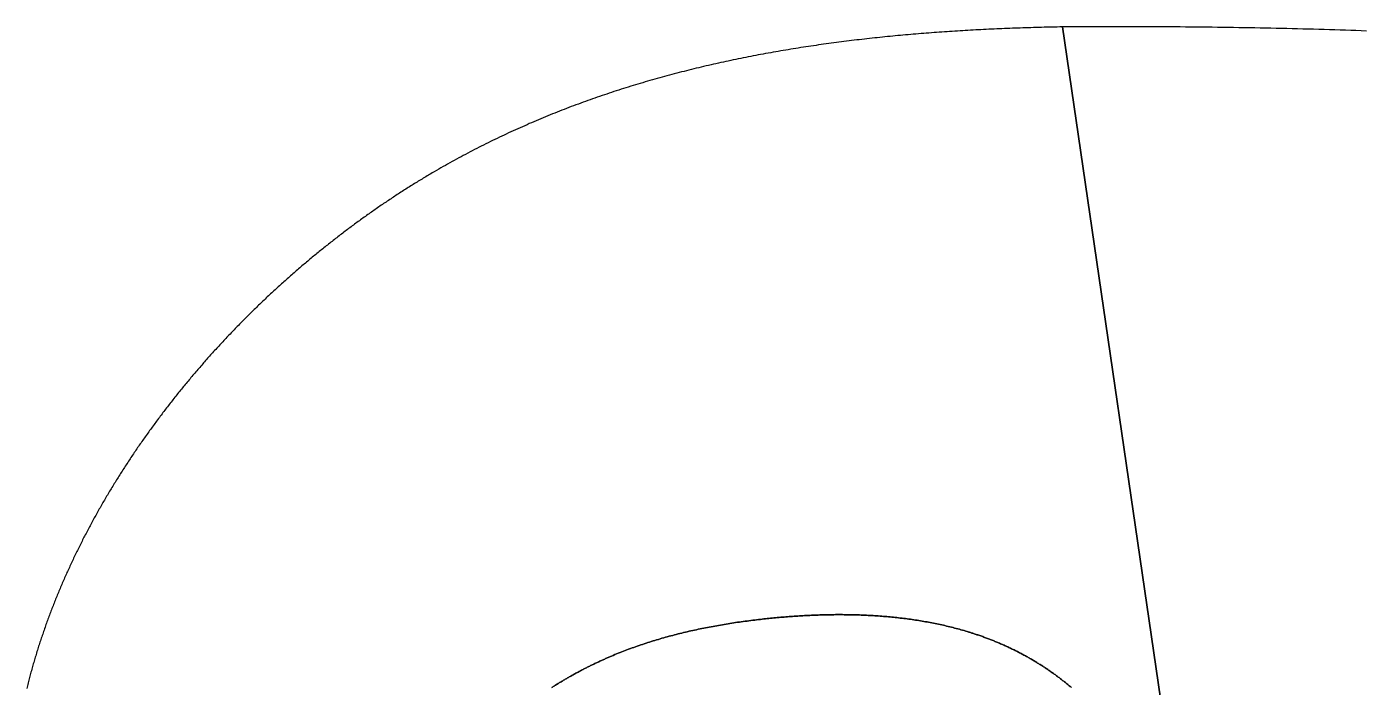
# Model space of a CAD drawing. Header units: millimetres. Extents: x 539514 to 908003, y -69769 to 203909.
# Drawn here: x 540127 to 588964, y 179757 to 203909 of the extents above; entities that cross this region are included whole.
import ezdxf

# ---------------------------------------------------------------- set-up
doc = ezdxf.new("R2010")
doc.units = ezdxf.units.MM
doc.layers.add('CLOSED_AREAS', color=7, linetype='Continuous')

msp = doc.modelspace()

# ---------------------------------------------------------------- linework, layer by layer
at = {"layer": 'CLOSED_AREAS'}
for points in [[(582057.085, 175918.733), (577976.303, 203901.238), (577879.596, 203899.442), (577782.923, 203897.553), (577686.282, 203895.573), (577589.675, 203893.499), (577493.101, 203891.332), (577396.56, 203889.071), (577300.054, 203886.715), (577203.581, 203884.263), (577107.143, 203881.715), (577010.739, 203879.07), (576914.371, 203876.327), (576818.037, 203873.485), (576721.738, 203870.545), (576625.476, 203867.505), (576529.248, 203864.364), (576433.057, 203861.122), (576336.902, 203857.779), (576240.784, 203854.332), (576144.702, 203850.783), (576048.657, 203847.13), (575952.649, 203843.372), (575856.679, 203839.509), (575760.746, 203835.54), (575664.851, 203831.465), (575568.995, 203827.282), (575473.176, 203822.991), (575377.397, 203818.592), (575281.656, 203814.083), (575185.954, 203809.464), (575090.291, 203804.735), (574994.668, 203799.894), (574899.085, 203794.94), (574803.542, 203789.875), (574708.039, 203784.695), (574612.576, 203779.402), (574517.154, 203773.993), (574421.774, 203768.47), (574326.434, 203762.83), (574231.136, 203757.073), (574135.879, 203751.198), (574040.665, 203745.205), (573945.492, 203739.094), (573850.362, 203732.862), (573755.274, 203726.511), (573660.23, 203720.038), (573565.228, 203713.444), (573470.27, 203706.727), (573375.355, 203699.887), (573280.484, 203692.924), (573185.657, 203685.836), (573090.875, 203678.623), (572996.137, 203671.284), (572901.443, 203663.818), (572806.795, 203656.226), (572712.192, 203648.506), (572617.634, 203640.657), (572523.122, 203632.679), (572428.656, 203624.571), (572334.236, 203616.332), (572239.862, 203607.962), (572145.535, 203599.46), (572051.255, 203590.826), (571957.022, 203582.058), (571862.837, 203573.156), (571768.699, 203564.12), (571674.609, 203554.948), (571580.566, 203545.64), (571486.573, 203536.195), (571392.627, 203526.613), (571298.731, 203516.892), (571204.883, 203507.033), (571111.085, 203497.035), (571017.336, 203486.896), (570923.637, 203476.616), (570829.987, 203466.195), (570736.388, 203455.631), (570642.84, 203444.925), (570549.342, 203434.075), (570455.895, 203423.081), (570362.499, 203411.941), (570269.154, 203400.657), (570175.861, 203389.225), (570082.62, 203377.647), (569989.431, 203365.921), (569896.294, 203354.046), (569803.21, 203342.023), (569710.179, 203329.85), (569617.2, 203317.526), (569524.275, 203305.051), (569431.404, 203292.424), (569338.586, 203279.645), (569245.822, 203266.712), (569153.112, 203253.626), (569060.457, 203240.385), (568967.856, 203226.989), (568875.31, 203213.437), (568782.82, 203199.728), (568690.385, 203185.862), (568598.005, 203171.838), (568505.681, 203157.655), (568413.414, 203143.313), (568321.202, 203128.811), (568229.048, 203114.148), (568136.95, 203099.324), (568044.909, 203084.337), (567952.926, 203069.188), (567860.999, 203053.876), (567769.131, 203038.399), (567677.321, 203022.757), (567585.569, 203006.95), (567493.875, 202990.977), (567402.24, 202974.836), (567310.664, 202958.528), (567219.147, 202942.052), (567127.69, 202925.407), (567036.292, 202908.592), (566944.954, 202891.607), (566853.677, 202874.451), (566762.459, 202857.123), (566671.302, 202839.623), (566580.206, 202821.95), (566489.172, 202804.103), (566398.198, 202786.081), (566307.286, 202767.885), (566216.436, 202749.512), (566125.647, 202730.963), (566034.921, 202712.237), (565944.258, 202693.333), (565853.657, 202674.251), (565763.119, 202654.989), (565672.644, 202635.548), (565582.233, 202615.925), (565491.885, 202596.122), (565401.602, 202576.136), (565311.382, 202555.968), (565221.227, 202535.617), (565131.136, 202515.081), (565041.111, 202494.361), (564951.15, 202473.456), (564861.255, 202452.364), (564771.425, 202431.085), (564681.661, 202409.619), (564591.963, 202387.965), (564502.332, 202366.122), (564412.766, 202344.09), (564323.268, 202321.867), (564233.837, 202299.454), (564144.472, 202276.849), (564055.176, 202254.052), (563965.947, 202231.061), (563876.785, 202207.878), (563787.692, 202184.5), (563698.668, 202160.926), (563609.712, 202137.158), (563520.825, 202113.192), (563432.007, 202089.03), (563343.258, 202064.67), (563254.579, 202040.112), (563165.97, 202015.354), (563077.431, 201990.397), (562988.962, 201965.24), (562900.564, 201939.881), (562812.236, 201914.32), (562723.98, 201888.557), (562635.794, 201862.59), (562547.68, 201836.42), (562459.638, 201810.045), (562371.668, 201783.465), (562283.77, 201756.679), (562195.944, 201729.686), (562108.192, 201702.486), (562020.511, 201675.078), (561932.905, 201647.461), (561845.371, 201619.635), (561757.911, 201591.599), (561670.525, 201563.352), (561583.213, 201534.893), (561495.975, 201506.223), (561408.812, 201477.339), (561321.724, 201448.242), (561234.71, 201418.931), (561147.772, 201389.406), (561060.91, 201359.664), (560974.123, 201329.707), (560887.412, 201299.532), (560800.777, 201269.14), (560714.219, 201238.53), (560627.737, 201207.7), (560541.333, 201176.651), (560455.005, 201145.382), (560368.755, 201113.891), (560282.583, 201082.179), (560196.488, 201050.245), (560110.471, 201018.087), (560024.533, 200985.706), (559938.674, 200953.1), (559852.893, 200920.269), (559767.191, 200887.213), (559681.568, 200853.929), (559596.026, 200820.419), (559510.562, 200786.681), (559425.179, 200752.714), (559339.876, 200718.518), (559254.654, 200684.092), (559169.512, 200649.435), (559084.451, 200614.547), (558999.471, 200579.427), (558914.573, 200544.074), (558829.756, 200508.489), (558745.021, 200472.669), (558660.369, 200436.614), (558575.798, 200400.324), (558491.311, 200363.797), (558406.906, 200327.034), (558322.584, 200290.034), (558238.345, 200252.795), (558154.19, 200215.318), (558070.119, 200177.601), (557986.132, 200139.644), (557902.229, 200101.446), (557818.411, 200063.006), (557734.677, 200024.324), (557651.028, 199985.399), (557567.465, 199946.231), (557483.986, 199906.818), (557400.594, 199867.16), (557317.287, 199827.257), (557234.067, 199787.107), (557150.933, 199746.71), (557067.885, 199706.065), (556984.925, 199665.172), (556902.051, 199624.03), (556819.265, 199582.638), (556736.567, 199540.996), (556653.956, 199499.102), (556571.433, 199456.957), (556488.999, 199414.559), (556406.653, 199371.907), (556324.395, 199329.002), (556242.227, 199285.842), (556160.148, 199242.427), (556078.158, 199198.757), (555996.259, 199154.829), (555914.449, 199110.644), (555832.729, 199066.201), (555751.099, 199021.499), (555669.561, 198976.538), (555588.113, 198931.317), (555506.756, 198885.835), (555425.49, 198840.092), (555344.317, 198794.086), (555263.234, 198747.818), (555182.244, 198701.286), (555101.347, 198654.49), (555020.542, 198607.43), (554939.829, 198560.103), (554893.794, 198532.966), (554847.79, 198505.743), (554801.816, 198478.434), (554755.874, 198451.038), (554709.962, 198423.555), (554664.082, 198395.987), (554618.233, 198368.333), (554572.415, 198340.594), (554526.63, 198312.769), (554480.876, 198284.859), (554435.155, 198256.863), (554389.466, 198228.782), (554343.81, 198200.617), (554298.187, 198172.367), (554252.597, 198144.033), (554207.039, 198115.614), (554161.516, 198087.11), (554116.025, 198058.523), (554070.569, 198029.852), (554025.146, 198001.097), (553979.758, 197972.259), (553934.404, 197943.337), (553889.085, 197914.332), (553843.8, 197885.244), (553798.55, 197856.073), (553753.335, 197826.819), (553708.156, 197797.483), (553663.012, 197768.064), (553617.904, 197738.563), (553572.832, 197708.98), (553527.795, 197679.315), (553482.795, 197649.568), (553437.832, 197619.739), (553392.905, 197589.829), (553348.015, 197559.837), (553303.162, 197529.765), (553258.346, 197499.611), (553213.567, 197469.377), (553168.827, 197439.061), (553124.124, 197408.666), (553079.459, 197378.19), (553034.832, 197347.634), (552990.243, 197316.997), (552945.693, 197286.281), (552901.182, 197255.485), (552856.71, 197224.61), (552812.277, 197193.655), (552767.883, 197162.621), (552723.529, 197131.508), (552679.215, 197100.316), (552634.94, 197069.045), (552590.706, 197037.695), (552546.512, 197006.267), (552502.358, 196974.761), (552458.245, 196943.177), (552414.173, 196911.515), (552370.142, 196879.775), (552326.152, 196847.957), (552282.204, 196816.062), (552238.297, 196784.089), (552194.432, 196752.039), (552150.609, 196719.913), (552106.829, 196687.709), (552063.09, 196655.429), (552019.395, 196623.072), (551975.742, 196590.639), (551932.132, 196558.13), (551888.565, 196525.545), (551845.042, 196492.884), (551801.562, 196460.147), (551758.126, 196427.334), (551714.734, 196394.446), (551671.386, 196361.483), (551628.083, 196328.445), (551584.824, 196295.332), (551541.609, 196262.144), (551498.44, 196228.882), (551455.315, 196195.545), (551412.236, 196162.133), (551369.203, 196128.648), (551326.215, 196095.089), (551283.273, 196061.456), (551240.377, 196027.749), (551197.527, 195993.969), (551154.724, 195960.115), (551111.967, 195926.189), (551069.257, 195892.189), (551026.594, 195858.117), (550983.979, 195823.971), (550941.41, 195789.754), (550898.89, 195755.464), (550856.417, 195721.101), (550813.992, 195686.667), (550771.615, 195652.161), (550729.287, 195617.583), (550687.007, 195582.934), (550644.776, 195548.213), (550602.594, 195513.421), (550560.461, 195478.557), (550518.377, 195443.623), (550476.343, 195408.618), (550434.359, 195373.543), (550392.424, 195338.397), (550350.539, 195303.181), (550308.705, 195267.895), (550266.922, 195232.539), (550225.188, 195197.113), (550183.506, 195161.617), (550141.875, 195126.052), (550100.295, 195090.417), (550058.767, 195054.714), (550017.29, 195018.941), (549975.865, 194983.1), (549934.492, 194947.189), (549893.171, 194911.211), (549851.902, 194875.164), (549810.687, 194839.049), (549769.524, 194802.865), (549728.413, 194766.614), (549687.356, 194730.296), (549646.353, 194693.909), (549605.403, 194657.455), (549564.507, 194620.934), (549523.664, 194584.346), (549482.876, 194547.691), (549442.142, 194510.97), (549401.462, 194474.181), (549360.838, 194437.326), (549320.268, 194400.405), (549279.753, 194363.418), (549239.294, 194326.365), (549198.89, 194289.246), (549158.541, 194252.062), (549118.249, 194214.812), (549078.012, 194177.496), (549037.832, 194140.116), (548997.708, 194102.67), (548957.641, 194065.16), (548917.63, 194027.585), (548877.677, 193989.945), (548837.781, 193952.241), (548797.942, 193914.473), (548758.161, 193876.641), (548718.437, 193838.745), (548678.772, 193800.786), (548639.164, 193762.762), (548599.615, 193724.676), (548560.125, 193686.526), (548520.693, 193648.313), (548481.32, 193610.037), (548442.007, 193571.699), (548402.752, 193533.297), (548363.557, 193494.834), (548324.422, 193456.308), (548285.347, 193417.72), (548246.331, 193379.07), (548207.376, 193340.358), (548168.482, 193301.585), (548129.648, 193262.75), (548090.875, 193223.854), (548052.163, 193184.896), (548013.512, 193145.878), (547974.923, 193106.799), (547936.395, 193067.659), (547897.929, 193028.459), (547859.525, 192989.198), (547821.183, 192949.877), (547782.904, 192910.496), (547744.687, 192871.055), (547706.533, 192831.555), (547668.442, 192791.995), (547630.414, 192752.375), (547592.449, 192712.697), (547554.548, 192672.959), (547516.711, 192633.162), (547478.937, 192593.307), (547441.228, 192553.393), (547403.583, 192513.42), (547366.002, 192473.39), (547328.486, 192433.301), (547291.035, 192393.154), (547253.649, 192352.949), (547216.329, 192312.687), (547179.073, 192272.368), (547141.884, 192231.991), (547104.76, 192191.556), (547067.702, 192151.065), (547030.711, 192110.517), (546993.786, 192069.913), (546956.927, 192029.252), (546920.136, 191988.534), (546883.411, 191947.761), (546846.753, 191906.931), (546810.163, 191866.045), (546773.641, 191825.104), (546737.186, 191784.107), (546700.799, 191743.055), (546664.48, 191701.948), (546628.23, 191660.785), (546592.048, 191619.568), (546555.935, 191578.296), (546519.89, 191536.969), (546483.915, 191495.588), (546448.009, 191454.152), (546412.173, 191412.663), (546376.406, 191371.119), (546340.709, 191329.522), (546305.082, 191287.871), (546269.526, 191246.166), (546234.04, 191204.409), (546198.624, 191162.598), (546163.28, 191120.734), (546128.006, 191078.817), (546092.803, 191036.848), (546057.672, 190994.826), (546022.613, 190952.752), (545987.625, 190910.626), (545952.71, 190868.447), (545917.866, 190826.217), (545883.095, 190783.935), (545848.397, 190741.601), (545813.771, 190699.217), (545779.218, 190656.78), (545744.738, 190614.293), (545710.332, 190571.755), (545675.999, 190529.166), (545641.74, 190486.527), (545607.554, 190443.837), (545573.443, 190401.097), (545539.406, 190358.306), (545505.444, 190315.466), (545471.556, 190272.576), (545437.743, 190229.637), (545404.005, 190186.648), (545370.343, 190143.609), (545336.756, 190100.522), (545303.244, 190057.385), (545269.808, 190014.2), (545236.449, 189970.966), (545203.165, 189927.683), (545169.958, 189884.353), (545136.827, 189840.973), (545103.774, 189797.546), (545070.797, 189754.071), (545037.897, 189710.549), (545005.075, 189666.979), (544972.33, 189623.361), (544939.663, 189579.696), (544907.074, 189535.984), (544874.563, 189492.226), (544842.131, 189448.42), (544809.777, 189404.568), (544777.501, 189360.67), (544745.305, 189316.725), (544713.187, 189272.734), (544681.149, 189228.697), (544649.191, 189184.614), (544617.312, 189140.486), (544585.512, 189096.313), (544553.793, 189052.094), (544522.155, 189007.829), (544490.596, 188963.52), (544459.118, 188919.166), (544427.721, 188874.768), (544396.405, 188830.325), (544365.17, 188785.837), (544334.017, 188741.305), (544302.945, 188696.73), (544271.955, 188652.11), (544241.047, 188607.447), (544210.221, 188562.74), (544179.478, 188517.99), (544148.817, 188473.197), (544118.238, 188428.36), (544087.743, 188383.481), (544057.331, 188338.559), (544027.002, 188293.594), (543996.756, 188248.587), (543966.594, 188203.538), (543936.517, 188158.446), (543906.523, 188113.313), (543876.613, 188068.138), (543846.788, 188022.921), (543817.048, 187977.662), (543787.392, 187932.363), (543757.822, 187887.022), (543728.336, 187841.64), (543698.937, 187796.218), (543669.622, 187750.755), (543640.394, 187705.251), (543611.251, 187659.707), (543582.195, 187614.123), (543553.225, 187568.499), (543524.342, 187522.835), (543495.545, 187477.131), (543466.836, 187431.387), (543438.213, 187385.605), (543409.678, 187339.783), (543381.231, 187293.922), (543352.871, 187248.022), (543324.599, 187202.083), (543296.415, 187156.106), (543268.32, 187110.09), (543240.313, 187064.037), (543212.394, 187017.945), (543184.565, 186971.815), (543156.824, 186925.647), (543129.173, 186879.442), (543101.612, 186833.199), (543074.14, 186786.919), (543046.758, 186740.601), (543019.465, 186694.247), (542992.263, 186647.856), (542965.152, 186601.429), (542938.131, 186554.964), (542911.201, 186508.464), (542884.362, 186461.927), (542857.614, 186415.354), (542830.957, 186368.746), (542804.392, 186322.101), (542777.919, 186275.422), (542751.538, 186228.706), (542725.249, 186181.956), (542699.052, 186135.171), (542672.948, 186088.35), (542646.936, 186041.495), (542621.018, 185994.605), (542595.192, 185947.681), (542569.46, 185900.723), (542543.821, 185853.73), (542518.276, 185806.704), (542492.825, 185759.644), (542467.468, 185712.55), (542442.205, 185665.423), (542417.036, 185618.262), (542391.962, 185571.069), (542366.984, 185523.842), (542342.1, 185476.582), (542317.311, 185429.29), (542292.618, 185381.966), (542268.02, 185334.609), (542243.518, 185287.219), (542219.112, 185239.798), (542194.802, 185192.345), (542170.589, 185144.86), (542146.472, 185097.344), (542122.452, 185049.797), (542098.529, 185002.218), (542074.703, 184954.608), (542050.974, 184906.967), (542027.343, 184859.295), (542003.809, 184811.593), (541980.374, 184763.861), (541957.036, 184716.098), (541933.797, 184668.305), (541910.656, 184620.482), (541887.614, 184572.63), (541864.671, 184524.747), (541841.827, 184476.836), (541819.082, 184428.895), (541796.437, 184380.925), (541773.891, 184332.926), (541751.445, 184284.898), (541729.099, 184236.841), (541706.854, 184188.756), (541684.708, 184140.643), (541662.664, 184092.501), (541640.72, 184044.332), (541618.877, 183996.134), (541597.135, 183947.909), (541575.494, 183899.656), (541553.955, 183851.376), (541532.518, 183803.069), (541511.183, 183754.735), (541489.95, 183706.374), (541468.819, 183657.986), (541447.791, 183609.571), (541426.865, 183561.13), (541406.043, 183512.663), (541385.323, 183464.17), (541364.707, 183415.651), (541344.194, 183367.106), (541323.785, 183318.535), (541303.48, 183269.939), (541283.279, 183221.318), (541263.182, 183172.671), (541243.189, 183124), (541223.301, 183075.304), (541203.518, 183026.583), (541183.84, 182977.838), (541164.267, 182929.068), (541144.799, 182880.274), (541125.437, 182831.456), (541106.181, 182782.614), (541087.031, 182733.749), (541067.987, 182684.86), (541049.049, 182635.947), (541030.218, 182587.012), (541011.494, 182538.053), (540992.876, 182489.072), (540974.366, 182440.067), (540955.963, 182391.041), (540937.668, 182341.991), (540919.48, 182292.92), (540901.4, 182243.826), (540883.428, 182194.711), (540865.564, 182145.574), (540847.809, 182096.415), (540830.163, 182047.234), (540812.625, 181998.033), (540795.197, 181948.81), (540777.877, 181899.566), (540760.667, 181850.302), (540743.567, 181801.017), (540726.577, 181751.711), (540709.696, 181702.385), (540692.926, 181653.039), (540676.266, 181603.673), (540659.717, 181554.286), (540643.278, 181504.881), (540626.951, 181455.455), (540610.734, 181406.011), (540594.629, 181356.547), (540578.635, 181307.064), (540562.754, 181257.562), (540546.984, 181208.042), (540531.326, 181158.503), (540515.78, 181108.945), (540500.347, 181059.369), (540485.027, 181009.776), (540469.82, 180960.164), (540454.725, 180910.534), (540439.744, 180860.887), (540424.877, 180811.223), (540410.123, 180761.541), (540395.483, 180711.842), (540380.957, 180662.126), (540366.545, 180612.393), (540352.247, 180562.644), (540338.064, 180512.878), (540323.996, 180463.095), (540310.043, 180413.297), (540296.206, 180363.483), (540282.483, 180313.652), (540268.876, 180263.806), (540255.385, 180213.945), (540242.01, 180164.068), (540228.751, 180114.176), (540215.608, 180064.269), (540202.582, 180014.347), (540189.673, 179964.41), (540176.88, 179914.459), (540164.205, 179864.493), (540151.647, 179814.513), (540139.206, 179764.519), (540126.883, 179714.511)], [(589086.119, 203751.429), (588892.272, 203758.312), (588698.375, 203765.033), (588504.429, 203771.592), (588310.434, 203777.989), (588116.391, 203784.225), (587922.3, 203790.301), (587728.162, 203796.217), (587533.979, 203801.974), (587339.75, 203807.572), (587145.476, 203813.012), (586951.158, 203818.295), (586756.796, 203823.421), (586562.392, 203828.391), (586367.946, 203833.205), (586173.458, 203837.864), (585978.929, 203842.368), (585784.36, 203846.719), (585589.752, 203850.916), (585395.105, 203854.96), (585200.42, 203858.852), (585005.697, 203862.593), (584810.937, 203866.183), (584616.141, 203869.622), (584421.31, 203872.911), (584226.444, 203876.051), (584031.544, 203879.043), (583836.61, 203881.886), (583641.643, 203884.582), (583446.644, 203887.131), (583251.614, 203889.534), (583056.553, 203891.791), (582861.461, 203893.903), (582666.34, 203895.87), (582471.19, 203897.693), (582276.012, 203899.373), (582080.807, 203900.91), (581885.574, 203902.305), (581690.316, 203903.558), (581495.031, 203904.67), (581299.722, 203905.642), (581104.389, 203906.474), (580909.032, 203907.166), (580713.652, 203907.72), (580518.25, 203908.136), (580322.826, 203908.414), (580127.382, 203908.556), (579931.917, 203908.56), (579736.433, 203908.43), (579540.93, 203908.164), (579345.408, 203907.763), (579149.869, 203907.228), (578954.313, 203906.56), (578758.741, 203905.759), (578563.153, 203904.826), (578367.55, 203903.761), (578171.933, 203902.565), (577976.303, 203901.238), (582057.085, 175918.733)], [(559308.208, 179743.118), (559337.131, 179761.75), (559366.082, 179780.3), (559395.063, 179798.768), (559424.072, 179817.154), (559453.11, 179835.458), (559482.177, 179853.681), (559511.273, 179871.822), (559540.398, 179889.882), (559569.552, 179907.861), (559598.735, 179925.759), (559627.946, 179943.576), (559657.187, 179961.313), (559686.456, 179978.97), (559715.753, 179996.546), (559745.08, 180014.042), (559774.436, 180031.459), (559803.82, 180048.796), (559833.232, 180066.053), (559862.674, 180083.231), (559892.144, 180100.33), (559921.643, 180117.35), (559951.171, 180134.291), (559980.727, 180151.154), (560010.312, 180167.938), (560039.925, 180184.644), (560069.567, 180201.272), (560099.238, 180217.822), (560128.937, 180234.294), (560158.665, 180250.689), (560188.421, 180267.006), (560218.205, 180283.246), (560248.019, 180299.409), (560277.86, 180315.495), (560307.731, 180331.505), (560337.629, 180347.438), (560367.556, 180363.294), (560397.512, 180379.075), (560427.495, 180394.779), (560457.508, 180410.408), (560487.548, 180425.961), (560517.617, 180441.439), (560547.714, 180456.841), (560577.84, 180472.168), (560607.994, 180487.42), (560638.176, 180502.598), (560668.387, 180517.701), (560698.625, 180532.729), (560728.892, 180547.684), (560759.187, 180562.564), (560789.511, 180577.37), (560819.862, 180592.103), (560850.242, 180606.762), (560880.65, 180621.347), (560911.086, 180635.86), (560941.55, 180650.299), (560972.042, 180664.666), (561002.563, 180678.96), (561033.111, 180693.182), (561063.688, 180707.331), (561094.292, 180721.408), (561124.925, 180735.413), (561155.585, 180749.346), (561186.274, 180763.208), (561216.99, 180776.998), (561247.735, 180790.717), (561278.507, 180804.364), (561309.308, 180817.941), (561340.136, 180831.448), (561370.992, 180844.883), (561401.876, 180858.248), (561432.788, 180871.543), (561463.728, 180884.768), (561494.696, 180897.923), (561556.715, 180924.024), (561618.844, 180949.848), (561681.085, 180975.396), (561743.437, 181000.669), (561805.9, 181025.669), (561868.473, 181050.397), (561931.157, 181074.854), (561993.951, 181099.043), (562056.855, 181122.964), (562119.87, 181146.619), (562182.994, 181170.009), (562246.228, 181193.135), (562309.572, 181216), (562373.026, 181238.603), (562436.589, 181260.948), (562500.262, 181283.035), (562564.043, 181304.865), (562627.934, 181326.44), (562691.934, 181347.762), (562756.043, 181368.831), (562820.26, 181389.649), (562884.586, 181410.218), (562949.02, 181430.539), (563013.563, 181450.613), (563078.214, 181470.442), (563142.973, 181490.027), (563207.84, 181509.37), (563272.815, 181528.471), (563337.897, 181547.333), (563403.087, 181565.957), (563468.384, 181584.343), (563533.789, 181602.494), (563599.301, 181620.411), (563664.92, 181638.095), (563730.645, 181655.548), (563796.478, 181672.771), (563862.417, 181689.766), (563928.463, 181706.533), (563994.615, 181723.075), (564060.874, 181739.392), (564127.238, 181755.487), (564193.709, 181771.359), (564260.285, 181787.012), (564326.967, 181802.446), (564393.755, 181817.663), (564460.649, 181832.663), (564527.647, 181847.449), (564594.751, 181862.022), (564661.96, 181876.384), (564729.274, 181890.534), (564796.693, 181904.476), (564864.217, 181918.21), (564931.845, 181931.739), (564999.578, 181945.062), (565067.415, 181958.182), (565135.356, 181971.1), (565203.402, 181983.817), (565271.551, 181996.335), (565339.804, 182008.656), (565408.161, 182020.78), (565476.621, 182032.709), (565545.185, 182044.444), (565613.852, 182055.987), (565682.623, 182067.34), (565751.496, 182078.503), (565820.473, 182089.477), (565889.552, 182100.266), (565958.734, 182110.869), (566028.018, 182121.288), (566097.405, 182131.525), (566166.894, 182141.581), (566236.485, 182151.457), (566306.178, 182161.155), (566375.973, 182170.676), (566445.87, 182180.021), (566515.869, 182189.193), (566585.969, 182198.192), (566656.171, 182207.02), (566726.473, 182215.677), (566796.877, 182224.167), (566867.382, 182232.489), (566937.988, 182240.646), (566999.199, 182247.574), (567060.484, 182254.379), (567121.841, 182261.058), (567183.268, 182267.61), (567244.764, 182274.034), (567306.326, 182280.329), (567367.954, 182286.494), (567429.645, 182292.527), (567491.397, 182298.427), (567553.21, 182304.193), (567615.081, 182309.824), (567677.008, 182315.318), (567738.989, 182320.675), (567801.024, 182325.893), (567863.11, 182330.971), (567925.245, 182335.908), (567987.428, 182340.702), (568049.657, 182345.352), (568111.93, 182349.858), (568174.246, 182354.217), (568236.602, 182358.429), (568298.998, 182362.493), (568361.431, 182366.406), (568423.899, 182370.169), (568486.401, 182373.78), (568548.935, 182377.237), (568611.5, 182380.54), (568674.093, 182383.687), (568736.713, 182386.677), (568799.358, 182389.508), (568862.026, 182392.181), (568924.716, 182394.692), (568987.426, 182397.042), (569050.154, 182399.229), (569112.899, 182401.252), (569175.658, 182403.109), (569238.43, 182404.799), (569301.214, 182406.321), (569364.006, 182407.675), (569426.807, 182408.858), (569489.614, 182409.87), (569552.425, 182410.708), (569615.238, 182411.373), (569678.052, 182411.863), (569740.865, 182412.177), (569803.676, 182412.312), (569866.482, 182412.27), (569929.282, 182412.047), (569992.074, 182411.643), (570054.856, 182411.056), (570117.627, 182410.286), (570180.385, 182409.331), (570243.128, 182408.19), (570305.854, 182406.862), (570368.562, 182405.346), (570431.25, 182403.64), (570493.916, 182401.742), (570556.559, 182399.653), (570619.176, 182397.371), (570681.766, 182394.894), (570744.328, 182392.221), (570806.859, 182389.352), (570869.357, 182386.284), (570931.822, 182383.017), (570994.251, 182379.55), (571056.643, 182375.88), (571118.995, 182372.008), (571181.307, 182367.932), (571243.575, 182363.65), (571305.8, 182359.162), (571367.978, 182354.466), (571430.108, 182349.561), (571492.189, 182344.445), (571554.218, 182339.119), (571616.195, 182333.579), (571678.116, 182327.826), (571739.981, 182321.858), (571801.787, 182315.673), (571863.534, 182309.271), (571925.219, 182302.651), (571986.84, 182295.81), (572048.396, 182288.748), (572109.884, 182281.464), (572171.305, 182273.957), (572232.654, 182266.225), (572293.932, 182258.267), (572355.135, 182250.081), (572416.263, 182241.668), (572477.313, 182233.025), (572538.284, 182224.151), (572599.175, 182215.045), (572659.982, 182205.706), (572720.706, 182196.132), (572781.343, 182186.323), (572841.892, 182176.277), (572902.352, 182165.993), (572962.72, 182155.47), (573022.995, 182144.707), (573083.176, 182133.701), (573143.259, 182122.453), (573203.245, 182110.961), (573263.13, 182099.224), (573322.914, 182087.24), (573382.595, 182075.008), (573442.17, 182062.527), (573501.638, 182049.797), (573560.997, 182036.815), (573620.246, 182023.58), (573679.382, 182010.092), (573738.405, 181996.349), (573797.312, 181982.349), (573856.102, 181968.092), (573914.772, 181953.577), (573973.322, 181938.802), (574031.749, 181923.766), (574090.052, 181908.467), (574148.228, 181892.906), (574206.277, 181877.079), (574264.196, 181860.987), (574321.984, 181844.628), (574379.638, 181828), (574437.158, 181811.103), (574494.542, 181793.935), (574523.182, 181785.25), (574551.787, 181776.496), (574580.357, 181767.674), (574608.892, 181758.783), (574637.392, 181749.824), (574665.856, 181740.796), (574694.284, 181731.699), (574722.676, 181722.533), (574751.031, 181713.299), (574779.35, 181703.994), (574814.537, 181692.32), (574849.667, 181680.538), (574884.739, 181668.648), (574919.754, 181656.651), (574954.712, 181644.545), (574989.612, 181632.333), (575024.454, 181620.012), (575059.239, 181607.583), (575093.965, 181595.047), (575128.633, 181582.403), (575163.243, 181569.651), (575197.794, 181556.791), (575232.287, 181543.823), (575266.721, 181530.747), (575301.096, 181517.563), (575335.412, 181504.271), (575369.668, 181490.871), (575403.866, 181477.362), (575438.003, 181463.746), (575472.082, 181450.021), (575506.1, 181436.188), (575540.058, 181422.247), (575573.956, 181408.198), (575607.795, 181394.04), (575641.572, 181379.774), (575675.289, 181365.399), (575708.946, 181350.916), (575742.541, 181336.325), (575776.076, 181321.625), (575809.549, 181306.817), (575842.962, 181291.9), (575876.312, 181276.874), (575909.602, 181261.74), (575942.829, 181246.497), (575975.995, 181231.146), (576009.099, 181215.685), (576042.14, 181200.117), (576075.119, 181184.439), (576108.036, 181168.652), (576140.891, 181152.757), (576173.682, 181136.753), (576206.411, 181120.64), (576239.076, 181104.417), (576271.679, 181088.086), (576304.218, 181071.646), (576336.694, 181055.097), (576369.106, 181038.439), (576401.454, 181021.672), (576433.739, 181004.795), (576465.959, 180987.81), (576498.115, 180970.715), (576530.207, 180953.511), (576562.235, 180936.198), (576594.197, 180918.775), (576626.096, 180901.243), (576657.929, 180883.602), (576689.697, 180865.852), (576721.4, 180847.992), (576753.037, 180830.022), (576784.609, 180811.943), (576816.115, 180793.755), (576847.556, 180775.457), (576878.93, 180757.049), (576910.239, 180738.532), (576941.481, 180719.905), (576972.657, 180701.168), (577003.767, 180682.322), (577034.809, 180663.366), (577065.785, 180644.3), (577096.694, 180625.125), (577127.536, 180605.839), (577158.31, 180586.444), (577189.018, 180566.939), (577219.657, 180547.323), (577250.229, 180527.598), (577280.733, 180507.763), (577311.169, 180487.818), (577341.537, 180467.763), (577371.837, 180447.597), (577402.068, 180427.322), (577432.231, 180406.936), (577462.325, 180386.44), (577492.35, 180365.834), (577522.306, 180345.118), (577552.193, 180324.291), (577582.011, 180303.354), (577611.759, 180282.307), (577641.438, 180261.149), (577671.047, 180239.881), (577700.586, 180218.502), (577730.055, 180197.013), (577759.454, 180175.414), (577788.782, 180153.704), (577818.04, 180131.883), (577847.228, 180109.951), (577876.344, 180087.909), (577905.39, 180065.757), (577934.365, 180043.493), (577963.268, 180021.119), (577992.1, 179998.634), (578020.861, 179976.039), (578049.55, 179953.332), (578078.167, 179930.515), (578106.713, 179907.586), (578135.186, 179884.547), (578163.587, 179861.397), (578191.916, 179838.135), (578220.172, 179814.763), (578248.355, 179791.28), (578276.466, 179767.685), (578304.504, 179743.98)], [(578304.504, 179743.98), (578276.466, 179767.685), (578248.355, 179791.28), (578220.172, 179814.763), (578191.916, 179838.135), (578163.587, 179861.397), (578135.186, 179884.547), (578106.713, 179907.586), (578078.167, 179930.515), (578049.55, 179953.332), (578020.861, 179976.039), (577992.1, 179998.634), (577963.268, 180021.119), (577934.365, 180043.493), (577905.39, 180065.757), (577876.344, 180087.909), (577847.228, 180109.951), (577818.04, 180131.883), (577788.782, 180153.704), (577759.454, 180175.414), (577730.055, 180197.013), (577700.586, 180218.502), (577671.047, 180239.881), (577641.438, 180261.149), (577611.759, 180282.307), (577582.011, 180303.354), (577552.193, 180324.291), (577522.306, 180345.118), (577492.35, 180365.834), (577462.325, 180386.44), (577432.231, 180406.936), (577402.068, 180427.322), (577371.837, 180447.597), (577341.537, 180467.763), (577311.169, 180487.818), (577280.733, 180507.763), (577250.229, 180527.598), (577219.657, 180547.323), (577189.018, 180566.939), (577158.31, 180586.444), (577127.536, 180605.839), (577096.694, 180625.125), (577065.785, 180644.3), (577034.809, 180663.366), (577003.767, 180682.322), (576972.657, 180701.168), (576941.481, 180719.905), (576910.239, 180738.532), (576878.93, 180757.049), (576847.556, 180775.457), (576816.115, 180793.755), (576784.609, 180811.943), (576753.037, 180830.022), (576721.4, 180847.992), (576689.697, 180865.852), (576657.929, 180883.602), (576626.096, 180901.243), (576594.197, 180918.775), (576562.235, 180936.198), (576530.207, 180953.511), (576498.115, 180970.715), (576465.959, 180987.81), (576433.739, 181004.795), (576401.454, 181021.672), (576369.106, 181038.439), (576336.694, 181055.097), (576304.218, 181071.646), (576271.679, 181088.086), (576239.076, 181104.417), (576206.411, 181120.64), (576173.682, 181136.753), (576140.891, 181152.757), (576108.036, 181168.652), (576075.119, 181184.439), (576042.14, 181200.117), (576009.099, 181215.685), (575975.995, 181231.146), (575942.829, 181246.497), (575909.602, 181261.74), (575876.312, 181276.874), (575842.962, 181291.9), (575809.549, 181306.817), (575776.076, 181321.625), (575742.541, 181336.325), (575708.946, 181350.916), (575675.289, 181365.399), (575641.572, 181379.774), (575607.795, 181394.04), (575573.956, 181408.198), (575540.058, 181422.247), (575506.1, 181436.188), (575472.082, 181450.021), (575438.003, 181463.746), (575403.866, 181477.362), (575369.668, 181490.871), (575335.412, 181504.271), (575301.096, 181517.563), (575266.721, 181530.747), (575232.287, 181543.823), (575197.794, 181556.791), (575163.243, 181569.651), (575128.633, 181582.403), (575093.965, 181595.047), (575059.239, 181607.583), (575024.454, 181620.012), (574989.612, 181632.333), (574954.712, 181644.545), (574919.754, 181656.651), (574884.739, 181668.648), (574849.667, 181680.538), (574814.537, 181692.32), (574779.35, 181703.994), (574751.031, 181713.299), (574722.676, 181722.533), (574694.284, 181731.699), (574665.856, 181740.796), (574637.392, 181749.824), (574608.892, 181758.783), (574580.357, 181767.674), (574551.787, 181776.496), (574523.182, 181785.25), (574494.542, 181793.935), (574437.158, 181811.103), (574379.638, 181828), (574321.984, 181844.628), (574264.196, 181860.987), (574206.277, 181877.079), (574148.228, 181892.906), (574090.052, 181908.467), (574031.749, 181923.766), (573973.322, 181938.802), (573914.772, 181953.577), (573856.102, 181968.092), (573797.312, 181982.349), (573738.405, 181996.349), (573679.382, 182010.092), (573620.246, 182023.58), (573560.997, 182036.815), (573501.638, 182049.797), (573442.17, 182062.527), (573382.595, 182075.008), (573322.914, 182087.24), (573263.13, 182099.224), (573203.245, 182110.961), (573143.259, 182122.453), (573083.176, 182133.701), (573022.995, 182144.707), (572962.72, 182155.47), (572902.352, 182165.993), (572841.892, 182176.277), (572781.343, 182186.323), (572720.706, 182196.132), (572659.982, 182205.706), (572599.175, 182215.045), (572538.284, 182224.151), (572477.313, 182233.025), (572416.263, 182241.668), (572355.135, 182250.081), (572293.932, 182258.267), (572232.654, 182266.225), (572171.305, 182273.957), (572109.884, 182281.464), (572048.396, 182288.748), (571986.84, 182295.81), (571925.219, 182302.651), (571863.534, 182309.271), (571801.787, 182315.673), (571739.981, 182321.858), (571678.116, 182327.826), (571616.195, 182333.579), (571554.218, 182339.119), (571492.189, 182344.445), (571430.108, 182349.561), (571367.978, 182354.466), (571305.8, 182359.162), (571243.575, 182363.65), (571181.307, 182367.932), (571118.995, 182372.008), (571056.643, 182375.88), (570994.251, 182379.55), (570931.822, 182383.017), (570869.357, 182386.284), (570806.859, 182389.352), (570744.328, 182392.221), (570681.766, 182394.894), (570619.176, 182397.371), (570556.559, 182399.653), (570493.916, 182401.742), (570431.25, 182403.64), (570368.562, 182405.346), (570305.854, 182406.862), (570243.128, 182408.19), (570180.385, 182409.331), (570117.627, 182410.286), (570054.856, 182411.056), (569992.074, 182411.643), (569929.282, 182412.047), (569866.482, 182412.27), (569803.676, 182412.312), (569740.865, 182412.177), (569678.052, 182411.863), (569615.238, 182411.373), (569552.425, 182410.708), (569489.614, 182409.87), (569426.807, 182408.858), (569364.006, 182407.675), (569301.214, 182406.321), (569238.43, 182404.799), (569175.658, 182403.109), (569112.899, 182401.252), (569050.154, 182399.229), (568987.426, 182397.042), (568924.716, 182394.692), (568862.026, 182392.181), (568799.358, 182389.508), (568736.713, 182386.677), (568674.093, 182383.687), (568611.5, 182380.54), (568548.935, 182377.237), (568486.401, 182373.78), (568423.899, 182370.169), (568361.431, 182366.406), (568298.998, 182362.493), (568236.602, 182358.429), (568174.246, 182354.217), (568111.93, 182349.858), (568049.657, 182345.352), (567987.428, 182340.702), (567925.245, 182335.908), (567863.11, 182330.971), (567801.024, 182325.893), (567738.989, 182320.675), (567677.008, 182315.318), (567615.081, 182309.824), (567553.21, 182304.193), (567491.397, 182298.427), (567429.645, 182292.527), (567367.954, 182286.494), (567306.326, 182280.329), (567244.764, 182274.034), (567183.268, 182267.61), (567121.841, 182261.058), (567060.484, 182254.379), (566999.199, 182247.574), (566937.988, 182240.646), (566867.382, 182232.489), (566796.877, 182224.167), (566726.473, 182215.677), (566656.171, 182207.02), (566585.969, 182198.192), (566515.869, 182189.193), (566445.87, 182180.021), (566375.973, 182170.676), (566306.178, 182161.155), (566236.485, 182151.457), (566166.894, 182141.581), (566097.405, 182131.525), (566028.018, 182121.288), (565958.734, 182110.869), (565889.552, 182100.266), (565820.473, 182089.477), (565751.496, 182078.503), (565682.623, 182067.34), (565613.852, 182055.987), (565545.185, 182044.444), (565476.621, 182032.709), (565408.161, 182020.78), (565339.804, 182008.656), (565271.551, 181996.335), (565203.402, 181983.817), (565135.356, 181971.1), (565067.415, 181958.182), (564999.578, 181945.062), (564931.845, 181931.739), (564864.217, 181918.21), (564796.693, 181904.476), (564729.274, 181890.534), (564661.96, 181876.384), (564594.751, 181862.022), (564527.647, 181847.449), (564460.649, 181832.663), (564393.755, 181817.663), (564326.967, 181802.446), (564260.285, 181787.012), (564193.709, 181771.359), (564127.238, 181755.487), (564060.874, 181739.392), (563994.615, 181723.075), (563928.463, 181706.533), (563862.417, 181689.766), (563796.478, 181672.771), (563730.645, 181655.548), (563664.92, 181638.095), (563599.301, 181620.411), (563533.789, 181602.494), (563468.384, 181584.343), (563403.087, 181565.957), (563337.897, 181547.333), (563272.815, 181528.471), (563207.84, 181509.37), (563142.973, 181490.027), (563078.214, 181470.442), (563013.563, 181450.613), (562949.02, 181430.539), (562884.586, 181410.218), (562820.26, 181389.649), (562756.043, 181368.831), (562691.934, 181347.762), (562627.934, 181326.44), (562564.043, 181304.865), (562500.262, 181283.035), (562436.589, 181260.948), (562373.026, 181238.603), (562309.572, 181216), (562246.228, 181193.135), (562182.994, 181170.009), (562119.87, 181146.619), (562056.855, 181122.964), (561993.951, 181099.043), (561931.157, 181074.854), (561868.473, 181050.397), (561805.9, 181025.669), (561743.437, 181000.669), (561681.085, 180975.396), (561618.844, 180949.848), (561556.715, 180924.024), (561494.696, 180897.923), (561463.728, 180884.768), (561432.788, 180871.543), (561401.876, 180858.248), (561370.992, 180844.883), (561340.136, 180831.448), (561309.308, 180817.941), (561278.507, 180804.364), (561247.735, 180790.717), (561216.99, 180776.998), (561186.274, 180763.208), (561155.585, 180749.346), (561124.925, 180735.413), (561094.292, 180721.408), (561063.688, 180707.331), (561033.111, 180693.182), (561002.563, 180678.96), (560972.042, 180664.666), (560941.55, 180650.299), (560911.086, 180635.86), (560880.65, 180621.347), (560850.242, 180606.762), (560819.862, 180592.103), (560789.511, 180577.37), (560759.187, 180562.564), (560728.892, 180547.684), (560698.625, 180532.729), (560668.387, 180517.701), (560638.176, 180502.598), (560607.994, 180487.42), (560577.84, 180472.168), (560547.714, 180456.841), (560517.617, 180441.439), (560487.548, 180425.961), (560457.508, 180410.408), (560427.495, 180394.779), (560397.512, 180379.075), (560367.556, 180363.294), (560337.629, 180347.438), (560307.731, 180331.505), (560277.86, 180315.495), (560248.019, 180299.409), (560218.205, 180283.246), (560188.421, 180267.006), (560158.665, 180250.689), (560128.937, 180234.294), (560099.238, 180217.822), (560069.567, 180201.272), (560039.925, 180184.644), (560010.312, 180167.938), (559980.727, 180151.154), (559951.171, 180134.291), (559921.643, 180117.35), (559892.144, 180100.33), (559862.674, 180083.231), (559833.232, 180066.053), (559803.82, 180048.796), (559774.436, 180031.459), (559745.08, 180014.042), (559715.753, 179996.546), (559686.456, 179978.97), (559657.187, 179961.313), (559627.946, 179943.576), (559598.735, 179925.759), (559569.552, 179907.861), (559540.398, 179889.882), (559511.273, 179871.822), (559482.177, 179853.681), (559453.11, 179835.458), (559424.072, 179817.154), (559395.063, 179798.768), (559366.082, 179780.3), (559337.131, 179761.75), (559308.208, 179743.118)]]:
    msp.add_lwpolyline(points, dxfattribs=at)

doc.saveas('drawing.dxf')
